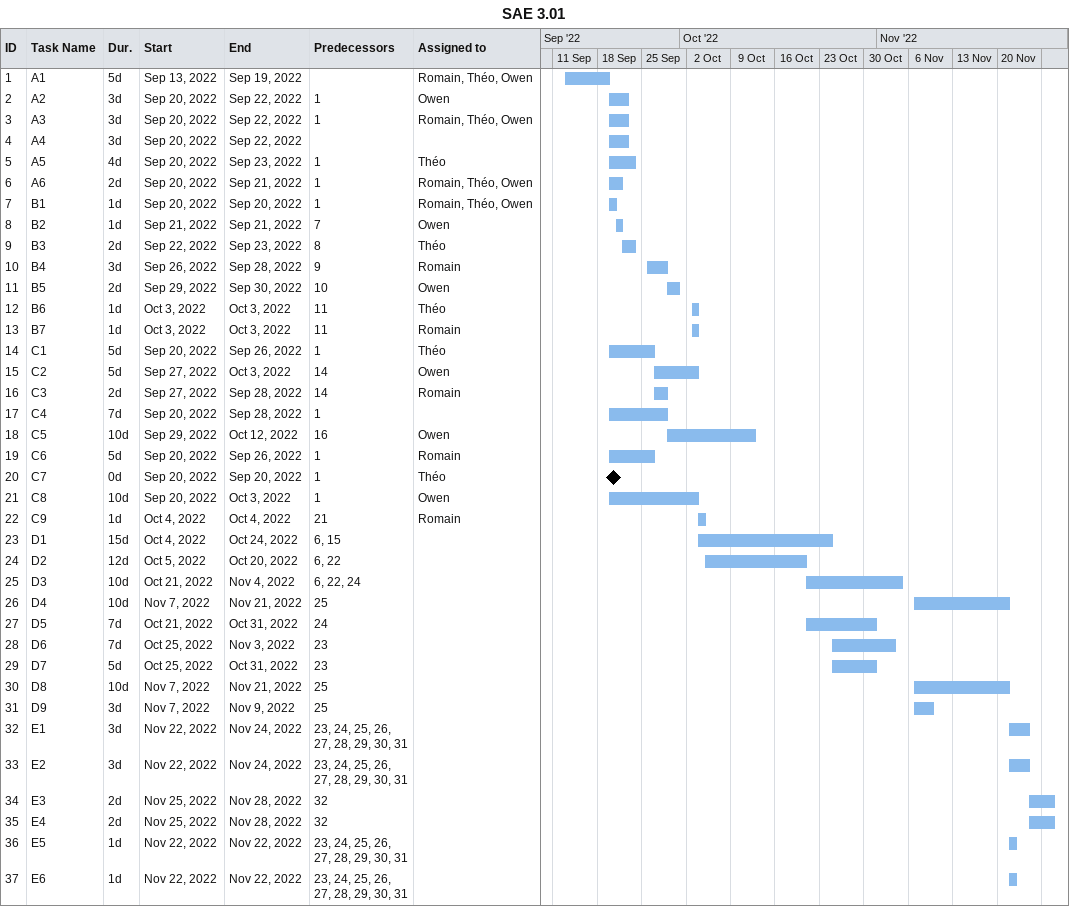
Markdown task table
SAE 3.01

| ID | Task | Duration | Start | Finish | Predecessors | Resources |
|---|---|---|---|---|---|---|
| 1 | A1 | 5d | 2022-09-13 | 2022-09-19 |  | Romain, Théo, Owen |
| 2 | A2 | 3d | 2022-09-20 | 2022-09-22 | 1 | Owen |
| 3 | A3 | 3d | 2022-09-20 | 2022-09-22 | 1 | Romain, Théo, Owen |
| 4 | A4 | 3d | 2022-09-20 | 2022-09-22 |  |  |
| 5 | A5 | 4d | 2022-09-20 | 2022-09-23 | 1 | Théo |
| 6 | A6 | 2d | 2022-09-20 | 2022-09-21 | 1 | Romain, Théo, Owen |
| 7 | B1 | 1d | 2022-09-20 | 2022-09-20 | 1 | Romain, Théo, Owen |
| 8 | B2 | 1d | 2022-09-21 | 2022-09-21 | 7 | Owen |
| 9 | B3 | 2d | 2022-09-22 | 2022-09-23 | 8 | Théo |
| 10 | B4 | 3d | 2022-09-26 | 2022-09-28 | 9 | Romain |
| 11 | B5 | 2d | 2022-09-29 | 2022-09-30 | 10 | Owen |
| 12 | B6 | 1d | 2022-10-03 | 2022-10-03 | 11 | Théo |
| 13 | B7 | 1d | 2022-10-03 | 2022-10-03 | 11 | Romain |
| 14 | C1 | 5d | 2022-09-20 | 2022-09-26 | 1 | Théo |
| 15 | C2 | 5d | 2022-09-27 | 2022-10-03 | 14 | Owen |
| 16 | C3 | 2d | 2022-09-27 | 2022-09-28 | 14 | Romain |
| 17 | C4 | 7d | 2022-09-20 | 2022-09-28 | 1 |  |
| 18 | C5 | 10d | 2022-09-29 | 2022-10-12 | 16 | Owen |
| 19 | C6 | 5d | 2022-09-20 | 2022-09-26 | 1 | Romain |
| 20 | C7 | 0d | 2022-09-20 | 2022-09-20 | 1 | Théo |
| 21 | C8 | 10d | 2022-09-20 | 2022-10-03 | 1 | Owen |
| 22 | C9 | 1d | 2022-10-04 | 2022-10-04 | 21 | Romain |
| 23 | D1 | 15d | 2022-10-04 | 2022-10-24 | 6, 15 |  |
| 24 | D2 | 12d | 2022-10-05 | 2022-10-20 | 6, 22 |  |
| 25 | D3 | 10d | 2022-10-21 | 2022-11-04 | 6, 22, 24 |  |
| 26 | D4 | 10d | 2022-11-07 | 2022-11-21 | 25 |  |
| 27 | D5 | 7d | 2022-10-21 | 2022-10-31 | 24 |  |
| 28 | D6 | 7d | 2022-10-25 | 2022-11-03 | 23 |  |
| 29 | D7 | 5d | 2022-10-25 | 2022-10-31 | 23 |  |
| 30 | D8 | 10d | 2022-11-07 | 2022-11-21 | 25 |  |
| 31 | D9 | 3d | 2022-11-07 | 2022-11-09 | 25 |  |
| 32 | E1 | 3d | 2022-11-22 | 2022-11-24 | 23, 24, 25, 26, 27, 28, 29, 30, 31 |  |
| 33 | E2 | 3d | 2022-11-22 | 2022-11-24 | 23, 24, 25, 26, 27, 28, 29, 30, 31 |  |
| 34 | E3 | 2d | 2022-11-25 | 2022-11-28 | 32 |  |
| 35 | E4 | 2d | 2022-11-25 | 2022-11-28 | 32 |  |
| 36 | E5 | 1d | 2022-11-22 | 2022-11-22 | 23, 24, 25, 26, 27, 28, 29, 30, 31 |  |
| 37 | E6 | 1d | 2022-11-22 | 2022-11-22 | 23, 24, 25, 26, 27, 28, 29, 30, 31 |  |
